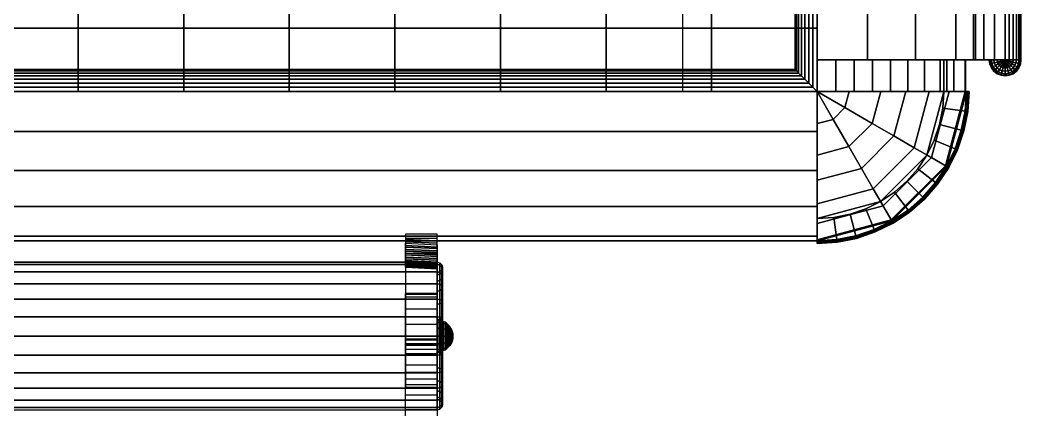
# Model space of a CAD drawing. Extents: x 21 to 175, y -6 to 102.
# Drawn here: x 80.5 to 175.3, y -6.1 to 30.8 of the extents above; entities that cross this region are included whole.
import ezdxf

# ---------------------------------------------------------------- set-up
doc = ezdxf.new("R2010")
doc.units = 0
for name, color, linetype in [('BOTTOM', 5, 'CONTINUOUS'), ('CNR', 8, 'CONTINUOUS'), ('CON7', 4, 'CONTINUOUS'), ('DOME', 1, 'CONTINUOUS'), ('ENG1', 4, 'CONTINUOUS'), ('FAN', 5, 'CONTINUOUS'), ('FBODY', 4, 'CONTINUOUS'), ('FBRACK', 10, 'CONTINUOUS'), ('FRLT', 2, 'CONTINUOUS'), ('LIGHTS', 1, 'CONTINUOUS'), ('LTBAR', 1, 'CONTINUOUS'), ('MENG1', 8, 'CONTINUOUS'), ('RAIL', 9, 'CONTINUOUS'), ('RTBODY', 15, 'CONTINUOUS'), ('TOP', 5, 'CONTINUOUS'), ('WINDOW', 7, 'CONTINUOUS')]:
    doc.layers.add(name, color=color, linetype=linetype)

msp = doc.modelspace()

# ---------------------------------------------------------------- linework, layer by layer
at = {"layer": 'CON7', "extrusion": (-2.4e-15, 1, 3.2e-15)}
for p, q in [((110.741672, 24, 19.531668), (108.620507, 24, 22.213055)), ((112.421926, 24, 19.085351), (109.920217, 24, 22.247789)), ((113.728791, 24, 19.989615), (111.943142, 24, 22.246873)), ((137.999135, 24, 20.693671), (132.955923, 24, 27.06885)), ((136.505576, 24, 20.809471), (134.469233, 24, 23.383634)), ((139.866085, 24, 20.836232), (135.560716, 24, 26.278696)), ((149.014138, 24, 21.879557), (145.379801, 24, 26.473762)), ((149.014138, 24, 19.35122), (145.917212, 24, 23.266077))]:
    msp.add_line(p, q, dxfattribs=at)
at = {"layer": 'FAN', "extrusion": (-1.6e-15, 4.48e-14, -1)}
msp.add_lwpolyline([(-120, 0.875509), (-120, 7.875509), (-117, 7.875509), (-117, 0.875509)], close=True, dxfattribs=at)
at = {"layer": 'FAN', "extrusion": (3.5e-15, -0.309017, -0.951057)}
msp.add_lwpolyline([(120, 1.948494), (120, -5.051506), (117, -5.051506), (117, 1.948494)], close=True, dxfattribs=at)
at = {"layer": 'FAN', "extrusion": (-6.7e-15, 0.309017, -0.951057)}
msp.add_lwpolyline([(-120, 3.613812), (-120, 10.613812), (-117, 10.613812), (-117, 3.613812)], close=True, dxfattribs=at)
at = {"layer": 'FAN', "extrusion": (8.2e-15, -0.587785, -0.809017)}
msp.add_lwpolyline([(120, 4.581765), (120, -2.418235), (117, -2.418235), (117, 4.581765)], close=True, dxfattribs=at)
at = {"layer": 'FAN', "extrusion": (-1.12e-14, 0.587785, -0.809017)}
msp.add_lwpolyline([(-120, 5.998369), (-120, 12.998369), (-117, 12.998369), (-117, 5.998369)], close=True, dxfattribs=at)
at = {"layer": 'FAN', "extrusion": (1.2e-14, -0.809017, -0.587785)}
msp.add_lwpolyline([(120, 6.766541), (120, -0.233459), (117, -0.233459), (117, 6.766541)], close=True, dxfattribs=at)
at = {"layer": 'FAN', "extrusion": (-1.48e-14, 0.809017, -0.587785)}
msp.add_lwpolyline([(-120, 7.795765), (-120, 14.795765), (-117, 14.795765), (-117, 7.795765)], close=True, dxfattribs=at)
at = {"layer": 'FAN', "extrusion": (1.45e-14, -0.951057, -0.309017)}
msp.add_lwpolyline([(120, 8.288961), (120, 1.288961), (117, 1.288961), (117, 8.288961)], close=True, dxfattribs=at)
at = {"layer": 'FAN', "extrusion": (-1.69e-14, 0.951057, -0.309017)}
msp.add_lwpolyline([(-120, 8.830056), (-120, 15.830056), (-117, 15.830056), (-117, 8.830056)], close=True, dxfattribs=at)
at = {"layer": 'FAN', "extrusion": (1.55e-14, -1, -4.46e-14)}
msp.add_lwpolyline([(120, 9), (120, 2), (117, 2), (117, 9)], close=True, dxfattribs=at)
at = {"layer": 'FAN', "extrusion": (1.49e-14, -0.951057, 0.309017)}
msp.add_lwpolyline([(120, 8.830056), (120, 1.830056), (117, 1.830056), (117, 8.830056)], close=True, dxfattribs=at)
at = {"layer": 'FAN', "extrusion": (1.27e-14, -0.809017, 0.587785)}
msp.add_lwpolyline([(120, 7.795765), (120, 0.795765), (117, 0.795765), (117, 7.795765)], close=True, dxfattribs=at)
at = {"layer": 'FAN', "extrusion": (9.2e-15, -0.587785, 0.809017)}
msp.add_lwpolyline([(120, 5.998369), (120, -1.001631), (117, -1.001631), (117, 5.998369)], close=True, dxfattribs=at)
at = {"layer": 'FAN', "extrusion": (4.6e-15, -0.309017, 0.951057)}
msp.add_lwpolyline([(120, 3.613812), (120, -3.386188), (117, -3.386188), (117, 3.613812)], close=True, dxfattribs=at)
at = {"layer": 'FAN'}
msp.add_lwpolyline([(120, 0.875509), (120, -6.124491), (117, -6.124491), (117, 0.875509)], close=True, dxfattribs=at)
at = {"layer": 'FAN', "extrusion": (-5.6e-15, 0.309017, 0.951057)}
msp.add_lwpolyline([(-120, 1.948494), (-120, 8.948494), (-117, 8.948494), (-117, 1.948494)], close=True, dxfattribs=at)
at = {"layer": 'FAN', "extrusion": (-1.03e-14, 0.587785, 0.809017)}
msp.add_lwpolyline([(-120, 4.581765), (-120, 11.581765), (-117, 11.581765), (-117, 4.581765)], close=True, dxfattribs=at)
at = {"layer": 'FAN', "extrusion": (-1.41e-14, 0.809017, 0.587785)}
msp.add_lwpolyline([(-120, 6.766541), (-120, 13.766541), (-117, 13.766541), (-117, 6.766541)], close=True, dxfattribs=at)
at = {"layer": 'FAN', "extrusion": (-1.66e-14, 0.951057, 0.309017)}
msp.add_lwpolyline([(-120, 8.288961), (-120, 15.288961), (-117, 15.288961), (-117, 8.288961)], close=True, dxfattribs=at)
at = {"layer": 'FAN', "extrusion": (-1.76e-14, 1, 4.47e-14)}
msp.add_lwpolyline([(-120, 9), (-120, 16), (-117, 16), (-117, 9)], close=True, dxfattribs=at)
at = {"layer": 'FAN', "extrusion": (1, 1.45e-14, 1e-16)}
msp.add_circle((0.875509, 9, 120), 1.5, dxfattribs=at)
at = {"layer": 'LTBAR'}
msp.add_3dface([(173.794516, 27, 7.5), (173.794516, 27, 10.5), (170.794516, 27, 10.5), (170.794516, 27, 7.5)], dxfattribs=at)
at = {"layer": 'WINDOW', "extrusion": (-3.3e-15, 1, 2.5e-15)}
for p, q in [((143.272078, 24, 30.727922), (143.272078, 72, 30.727922)), ((143.272078, 24, 30.727922), (82.043291, 24, 18)), ((156, 24, 18), (143.272078, 24, 30.727922)), ((143.272078, 24, 30.727922), (143.272078, 24, 18))]:
    msp.add_line(p, q, dxfattribs=at)
at = {"layer": 'WINDOW'}
for q in [(156, 72, 18), (82.043291, 24, 18)]:
    msp.add_line((156, 24, 18), q, dxfattribs=at)

# ---------------------------------------------------------------- meshes
at = {"layer": 'BOTTOM'}
mesh = msp.add_polymesh((13, 9), dxfattribs=at)
for k, corner in enumerate([(156, 24), (156, 30), (156, 36), (156, 42), (156, 48), (156, 54), (156, 60), (156, 66), (156, 72), (146, 24), (146, 30), (146, 36), (146, 42), (146, 48), (146, 54), (146, 60), (146, 66), (146, 72), (136, 24), (136, 30), (136, 36), (136, 42), (136, 48), (136, 54), (136, 60), (136, 66), (136, 72), (126, 24), (126, 30), (126, 36), (126, 42), (126, 48), (126, 54), (126, 60), (126, 66), (126, 72), (116, 24), (116, 30), (116, 36), (116, 42), (116, 48), (116, 54), (116, 60), (116, 66), (116, 72), (106, 24), (106, 30), (106, 36), (106, 42), (106, 48), (106, 54), (106, 60), (106, 66), (106, 72), (96, 24), (96, 30), (96, 36), (96, 42), (96, 48), (96, 54), (96, 60), (96, 66), (96, 72), (86, 24), (86, 30), (86, 36), (86, 42), (86, 48), (86, 54), (86, 60), (86, 66), (86, 72), (76, 24), (76, 30), (76, 36), (76, 42), (76, 48), (76, 54), (76, 60), (76, 66), (76, 72), (66, 24), (66, 30), (66, 36), (66, 42), (66, 48), (66, 54), (66, 60), (66, 66), (66, 72), (56, 24), (56, 30), (56, 36), (56, 42), (56, 48), (56, 54), (56, 60), (56, 66), (56, 72), (46, 24), (46, 30), (46, 36), (46, 42), (46, 48), (46, 54), (46, 60), (46, 66), (46, 72), (36, 24), (36, 30), (36, 36), (36, 42), (36, 48), (36, 54), (36, 60), (36, 66), (36, 72)]):
    mesh.set_mesh_vertex(divmod(k, 9), corner)
at = {"layer": 'CNR'}
mesh = msp.add_polymesh((4, 22), dxfattribs=at)
for k, corner in enumerate([(156, 24), (159.027156, 24, 0.184577), (162.009462, 24, 0.735572), (164.378675, 24, 1.514923), (166.606602, 24, 2.636039), (168.480375, 24, 4.051515), (170.012444, 24, 5.831222), (170.069234, 24, 5.915102), (170.124491, 24, 6), (170.124491, 24, 7.5), (168, 24, 7.5), (168, 24, 10.5), (170.124491, 24, 10.5), (170.124491, 24, 12), (170.069234, 24, 12.084898), (170.012444, 24, 12.168778), (168.480375, 24, 13.948485), (166.606602, 24, 15.363961), (164.378675, 24, 16.485077), (162.009462, 24, 17.264428), (159.027156, 24, 17.815423), (156, 24, 18), (156, 24), (158.621594, 22.486422, 0.184577), (161.204347, 20.995269, 0.735572), (163.256146, 19.810662, 1.514923), (165.185587, 18.696699, 2.636039), (166.808321, 17.759813, 4.051515), (168.135133, 16.993778, 5.831222), (168.184314, 16.965383, 5.915102), (168.232168, 16.937755, 6), (168.232168, 16.937755, 7.5), (166.392305, 18, 7.5), (166.392305, 18, 10.5), (168.232168, 16.937755, 10.5), (168.232168, 16.937755, 12), (168.184314, 16.965383, 12.084898), (168.135133, 16.993778, 12.168778), (166.808321, 17.759813, 13.948485), (165.185587, 18.696699, 15.363961), (163.256146, 19.810662, 16.485077), (161.204347, 20.995269, 17.264428), (158.621594, 22.486422, 17.815423), (156, 24, 18), (156, 24), (157.513578, 21.378406, 0.184577), (159.004731, 18.795653, 0.735572), (160.189338, 16.743854, 1.514923), (161.303301, 14.814413, 2.636039), (162.240187, 13.191679, 4.051515), (163.006222, 11.864867, 5.831222), (163.034617, 11.815686, 5.915102), (163.062245, 11.767832, 6), (163.062245, 11.767832, 7.5), (162, 13.607695, 7.5), (162, 13.607695, 10.5), (163.062245, 11.767832, 10.5), (163.062245, 11.767832, 12), (163.034617, 11.815686, 12.084898), (163.006222, 11.864867, 12.168778), (162.240187, 13.191679, 13.948485), (161.303301, 14.814413, 15.363961), (160.189338, 16.743854, 16.485077), (159.004731, 18.795653, 17.264428), (157.513578, 21.378406, 17.815423), (156, 24, 18), (156, 24), (156, 20.972844, 0.184577), (156, 17.990538, 0.735572), (156, 15.621325, 1.514923), (156, 13.393398, 2.636039), (156, 11.519625, 4.051515), (156, 9.987556, 5.831222), (156, 9.930766, 5.915102), (156, 9.875509, 6), (156, 9.875509, 7.5), (156, 12, 7.5), (156, 12, 10.5), (156, 9.875509, 10.5), (156, 9.875509, 12), (156, 9.930766, 12.084898), (156, 9.987556, 12.168778), (156, 11.519625, 13.948485), (156, 13.393398, 15.363961), (156, 15.621325, 16.485077), (156, 17.990538, 17.264428), (156, 20.972844, 17.815423), (156, 24, 18)]):
    mesh.set_mesh_vertex(divmod(k, 22), corner)
at = {"layer": 'DOME'}
mesh = msp.add_polymesh((12, 13), dxfattribs=dict(at, m_close=True))
for k, corner in enumerate([(121.5, 0.875509, 9), (121.487167, 1.071299, 9), (121.448889, 1.263738, 9), (121.385819, 1.449535, 9), (121.299038, 1.625509, 9), (121.19003, 1.788652, 9), (121.06066, 1.93617, 9), (120.913142, 2.065539, 9), (120.75, 2.174548, 9), (120.574025, 2.261329, 9), (120.388229, 2.324398, 9), (120.195789, 2.362677, 9), (120, 2.375509, 9), (121.5, 0.875509, 9), (121.487167, 1.045068, 8.902105), (121.448889, 1.211725, 8.805886), (121.385819, 1.37263, 8.712987), (121.299038, 1.525029, 8.625), (121.19003, 1.666314, 8.543429), (121.06066, 1.794068, 8.46967), (120.913142, 1.906106, 8.404985), (120.75, 2.000509, 8.350481), (120.574025, 2.075664, 8.30709), (120.388229, 2.130284, 8.275556), (120.195789, 2.163434, 8.256416), (120, 2.174548, 8.25), (121.5, 0.875509, 9), (121.487167, 0.973404, 8.830442), (121.448889, 1.069624, 8.663784), (121.385819, 1.162522, 8.50288), (121.299038, 1.250509, 8.350481), (121.19003, 1.332081, 8.209196), (121.06066, 1.40584, 8.081441), (120.913142, 1.470524, 7.969404), (120.75, 1.525029, 7.875), (120.574025, 1.568419, 7.799845), (120.388229, 1.599954, 7.745226), (120.195789, 1.619093, 7.712075), (120, 1.625509, 7.700962), (121.5, 0.875509, 9), (121.487167, 0.875509, 8.804211), (121.448889, 0.875509, 8.611771), (121.385819, 0.875509, 8.425975), (121.299038, 0.875509, 8.25), (121.19003, 0.875509, 8.086858), (121.06066, 0.875509, 7.93934), (120.913142, 0.875509, 7.80997), (120.75, 0.875509, 7.700962), (120.574025, 0.875509, 7.614181), (120.388229, 0.875509, 7.551111), (120.195789, 0.875509, 7.512833), (120, 0.875509, 7.5), (121.5, 0.875509, 9), (121.487167, 0.777615, 8.830442), (121.448889, 0.681395, 8.663784), (121.385819, 0.588497, 8.50288), (121.299038, 0.500509, 8.350481), (121.19003, 0.418938, 8.209196), (121.06066, 0.345179, 8.081441), (120.913142, 0.280494, 7.969404), (120.75, 0.22599, 7.875), (120.574025, 0.1826, 7.799845), (120.388229, 0.151065, 7.745226), (120.195789, 0.131926, 7.712075), (120, 0.125509, 7.700962), (121.5, 0.875509, 9), (121.487167, 0.705951, 8.902105), (121.448889, 0.539294, 8.805886), (121.385819, 0.378389, 8.712987), (121.299038, 0.22599, 8.625), (121.19003, 0.084705, 8.543429), (121.06066, -0.043049, 8.46967), (120.913142, -0.155087, 8.404985), (120.75, -0.249491, 8.350481), (120.574025, -0.324645, 8.30709), (120.388229, -0.379265, 8.275556), (120.195789, -0.412415, 8.256416), (120, -0.423529, 8.25), (121.5, 0.875509, 9), (121.487167, 0.67972, 9), (121.448889, 0.487281, 9), (121.385819, 0.301484, 9), (121.299038, 0.125509, 9), (121.19003, -0.037633, 9), (121.06066, -0.185151, 9), (120.913142, -0.314521, 9), (120.75, -0.423529, 9), (120.574025, -0.51031, 9), (120.388229, -0.573379, 9), (120.195789, -0.611658, 9), (120, -0.624491, 9), (121.5, 0.875509, 9), (121.487167, 0.705951, 9.097895), (121.448889, 0.539294, 9.194114), (121.385819, 0.378389, 9.287013), (121.299038, 0.22599, 9.375), (121.19003, 0.084705, 9.456571), (121.06066, -0.043049, 9.53033), (120.913142, -0.155087, 9.595015), (120.75, -0.249491, 9.649519), (120.574025, -0.324645, 9.69291), (120.388229, -0.379265, 9.724444), (120.195789, -0.412415, 9.743584), (120, -0.423529, 9.75), (121.5, 0.875509, 9), (121.487167, 0.777615, 9.169558), (121.448889, 0.681395, 9.336216), (121.385819, 0.588497, 9.49712), (121.299038, 0.500509, 9.649519), (121.19003, 0.418938, 9.790804), (121.06066, 0.345179, 9.918559), (120.913142, 0.280494, 10.030596), (120.75, 0.22599, 10.125), (120.574025, 0.1826, 10.200155), (120.388229, 0.151065, 10.254774), (120.195789, 0.131926, 10.287925), (120, 0.125509, 10.299038), (121.5, 0.875509, 9), (121.487167, 0.875509, 9.195789), (121.448889, 0.875509, 9.388229), (121.385819, 0.875509, 9.574025), (121.299038, 0.875509, 9.75), (121.19003, 0.875509, 9.913142), (121.06066, 0.875509, 10.06066), (120.913142, 0.875509, 10.19003), (120.75, 0.875509, 10.299038), (120.574025, 0.875509, 10.385819), (120.388229, 0.875509, 10.448889), (120.195789, 0.875509, 10.487167), (120, 0.875509, 10.5), (121.5, 0.875509, 9), (121.487167, 0.973404, 9.169558), (121.448889, 1.069624, 9.336216), (121.385819, 1.162522, 9.49712), (121.299038, 1.250509, 9.649519), (121.19003, 1.332081, 9.790804), (121.06066, 1.40584, 9.918559), (120.913142, 1.470524, 10.030596), (120.75, 1.525029, 10.125), (120.574025, 1.568419, 10.200155), (120.388229, 1.599954, 10.254774), (120.195789, 1.619093, 10.287925), (120, 1.625509, 10.299038), (121.5, 0.875509, 9), (121.487167, 1.045068, 9.097895), (121.448889, 1.211725, 9.194114), (121.385819, 1.37263, 9.287013), (121.299038, 1.525029, 9.375), (121.19003, 1.666314, 9.456571), (121.06066, 1.794068, 9.53033), (120.913142, 1.906106, 9.595015), (120.75, 2.000509, 9.649519), (120.574025, 2.075664, 9.69291), (120.388229, 2.130284, 9.724444), (120.195789, 2.163434, 9.743584), (120, 2.174548, 9.75)]):
    mesh.set_mesh_vertex(divmod(k, 13), corner)
at = {"layer": 'ENG1'}
mesh = msp.add_polymesh((24, 7), dxfattribs=dict(at, m_close=True))
for k, corner in enumerate([(120, 7.875509, 9), (120.25, 7.808522, 9), (120.433013, 7.625509, 9), (120.5, 7.375509, 9), (120.433013, 7.125509, 9), (120.25, 6.942497, 9), (120, 6.875509, 9), (120, 7.63699, 10.811733), (120.25, 7.572286, 10.794396), (120.433013, 7.395509, 10.747029), (120.5, 7.154027, 10.682324), (120.433013, 6.912546, 10.617619), (120.25, 6.735769, 10.570252), (120, 6.671064, 10.552914), (120, 6.937687, 12.5), (120.25, 6.879675, 12.466506), (120.433013, 6.721181, 12.375), (120.5, 6.504675, 12.25), (120.433013, 6.288168, 12.125), (120.25, 6.129675, 12.033494), (120, 6.071662, 12), (120, 5.825257, 13.949747), (120.25, 5.77789, 13.90238), (120.433013, 5.64848, 13.772971), (120.5, 5.471704, 13.596194), (120.433013, 5.294927, 13.419417), (120.25, 5.165517, 13.290008), (120, 5.11815, 13.242641), (120, 4.375509, 15.062178), (120.25, 4.342016, 15.004165), (120.433013, 4.250509, 14.845671), (120.5, 4.125509, 14.629165), (120.433013, 4.000509, 14.412659), (120.25, 3.909003, 14.254165), (120, 3.875509, 14.196152), (120, 2.687243, 15.761481), (120.25, 2.669905, 15.696776), (120.433013, 2.622538, 15.519999), (120.5, 2.557833, 15.278518), (120.433013, 2.493129, 15.037036), (120.25, 2.445761, 14.86026), (120, 2.428424, 14.795555), (120, 0.875509, 16), (120.25, 0.875509, 15.933013), (120.433013, 0.875509, 15.75), (120.5, 0.875509, 15.5), (120.433013, 0.875509, 15.25), (120.25, 0.875509, 15.066987), (120, 0.875509, 15), (120, -0.936224, 15.761481), (120.25, -0.918886, 15.696776), (120.433013, -0.871519, 15.519999), (120.5, -0.806814, 15.278518), (120.433013, -0.74211, 15.037036), (120.25, -0.694742, 14.86026), (120, -0.677405, 14.795555), (120, -2.624491, 15.062178), (120.25, -2.590997, 15.004165), (120.433013, -2.499491, 14.845671), (120.5, -2.374491, 14.629165), (120.433013, -2.249491, 14.412659), (120.25, -2.157984, 14.254165), (120, -2.124491, 14.196152), (120, -4.074238, 13.949747), (120.25, -4.026871, 13.90238), (120.433013, -3.897461, 13.772971), (120.5, -3.720685, 13.596194), (120.433013, -3.543908, 13.419417), (120.25, -3.414498, 13.290008), (120, -3.367131, 13.242641), (120, -5.186668, 12.5), (120.25, -5.128656, 12.466506), (120.433013, -4.970162, 12.375), (120.5, -4.753656, 12.25), (120.433013, -4.537149, 12.125), (120.25, -4.378656, 12.033494), (120, -4.320643, 12), (120, -5.885971, 10.811733), (120.25, -5.821267, 10.794396), (120.433013, -5.64449, 10.747029), (120.5, -5.403008, 10.682324), (120.433013, -5.161527, 10.617619), (120.25, -4.98475, 10.570252), (120, -4.920045, 10.552914), (120, -6.124491, 9), (120.25, -6.057503, 9), (120.433013, -5.874491, 9), (120.5, -5.624491, 9), (120.433013, -5.374491, 9), (120.25, -5.191478, 9), (120, -5.124491, 9), (120, -5.885971, 7.188267), (120.25, -5.821267, 7.205604), (120.433013, -5.64449, 7.252971), (120.5, -5.403008, 7.317676), (120.433013, -5.161527, 7.382381), (120.25, -4.98475, 7.429748), (120, -4.920045, 7.447086), (120, -5.186668, 5.5), (120.25, -5.128656, 5.533494), (120.433013, -4.970162, 5.625), (120.5, -4.753656, 5.75), (120.433013, -4.537149, 5.875), (120.25, -4.378656, 5.966506), (120, -4.320643, 6), (120, -4.074238, 4.050253), (120.25, -4.026871, 4.09762), (120.433013, -3.897461, 4.227029), (120.5, -3.720685, 4.403806), (120.433013, -3.543908, 4.580583), (120.25, -3.414498, 4.709992), (120, -3.367131, 4.757359), (120, -2.624491, 2.937822), (120.25, -2.590997, 2.995835), (120.433013, -2.499491, 3.154329), (120.5, -2.374491, 3.370835), (120.433013, -2.249491, 3.587341), (120.25, -2.157984, 3.745835), (120, -2.124491, 3.803848), (120, -0.936224, 2.238519), (120.25, -0.918886, 2.303224), (120.433013, -0.871519, 2.480001), (120.5, -0.806814, 2.721482), (120.433013, -0.74211, 2.962964), (120.25, -0.694742, 3.13974), (120, -0.677405, 3.204445), (120, 0.875509, 2), (120.25, 0.875509, 2.066987), (120.433013, 0.875509, 2.25), (120.5, 0.875509, 2.5), (120.433013, 0.875509, 2.75), (120.25, 0.875509, 2.933013), (120, 0.875509, 3), (120, 2.687243, 2.238519), (120.25, 2.669905, 2.303224), (120.433013, 2.622538, 2.480001), (120.5, 2.557833, 2.721482), (120.433013, 2.493129, 2.962964), (120.25, 2.445761, 3.13974), (120, 2.428424, 3.204445), (120, 4.375509, 2.937822), (120.25, 4.342016, 2.995835), (120.433013, 4.250509, 3.154329), (120.5, 4.125509, 3.370835), (120.433013, 4.000509, 3.587341), (120.25, 3.909003, 3.745835), (120, 3.875509, 3.803848), (120, 5.825257, 4.050253), (120.25, 5.77789, 4.09762), (120.433013, 5.64848, 4.227029), (120.5, 5.471704, 4.403806), (120.433013, 5.294927, 4.580583), (120.25, 5.165517, 4.709992), (120, 5.11815, 4.757359), (120, 6.937687, 5.5), (120.25, 6.879675, 5.533494), (120.433013, 6.721181, 5.625), (120.5, 6.504675, 5.75), (120.433013, 6.288168, 5.875), (120.25, 6.129675, 5.966506), (120, 6.071662, 6), (120, 7.63699, 7.188267), (120.25, 7.572286, 7.205604), (120.433013, 7.395509, 7.252971), (120.5, 7.154027, 7.317676), (120.433013, 6.912546, 7.382381), (120.25, 6.735769, 7.429748), (120, 6.671064, 7.447086)]):
    mesh.set_mesh_vertex(divmod(k, 7), corner)
at = {"layer": 'FBODY'}
mesh = msp.add_polymesh((2, 9), dxfattribs=at)
for k, corner in enumerate([(156, 27), (160.755091, 27, 0.457955), (165.293782, 27, 1.92559), (169.1367, 27, 4.721895), (171, 27, 9), (169.1367, 27, 13.278105), (165.293782, 27, 16.07441), (160.755091, 27, 17.542045), (156, 27, 18), (156, 69), (160.755091, 69, 0.457955), (165.293782, 69, 1.92559), (169.1367, 69, 4.721895), (171, 69, 9), (169.1367, 69, 13.278105), (165.293782, 69, 16.07441), (160.755091, 69, 17.542045), (156, 69, 18)]):
    mesh.set_mesh_vertex(divmod(k, 9), corner)
mesh = msp.add_polymesh((2, 25), dxfattribs=at)
for k, corner in enumerate([(156, 24, 18), (157.756435, 24, 17.938013), (159.50413, 24, 17.752361), (161.23439, 24, 17.443967), (162.936172, 24, 17.00576), (164.584889, 24, 16.398218), (166.161233, 24, 15.621998), (167.63438, 24, 14.66577), (168.939878, 24, 13.491317), (170.042575, 24, 12.124682), (170.015786, 24, 10.5), (168.257893, 24, 10.5), (168, 24, 9), (168.257893, 24, 7.5), (170.015786, 24, 7.5), (170.042575, 24, 5.875318), (168.939878, 24, 4.508683), (167.63438, 24, 3.33423), (166.161233, 24, 2.378002), (164.584889, 24, 1.601782), (162.936172, 24, 0.99424), (161.23439, 24, 0.556033), (159.50413, 24, 0.247639), (157.756435, 24, 0.061987), (156, 24), (156, 27, 18), (157.756435, 27, 17.938013), (159.50413, 27, 17.752361), (161.23439, 27, 17.443967), (162.936172, 27, 17.00576), (164.584889, 27, 16.398218), (166.161233, 27, 15.621998), (167.63438, 27, 14.66577), (168.939878, 27, 13.491317), (170.042575, 27, 12.124682), (170.015786, 27, 10.5), (168.257893, 27, 10.5), (168, 27, 9), (168.257893, 27, 7.5), (170.015786, 27, 7.5), (170.042575, 27, 5.875318), (168.939878, 27, 4.508683), (167.63438, 27, 3.33423), (166.161233, 27, 2.378002), (164.584889, 27, 1.601782), (162.936172, 27, 0.99424), (161.23439, 27, 0.556033), (159.50413, 27, 0.247639), (157.756435, 27, 0.061987), (156, 27)]):
    mesh.set_mesh_vertex(divmod(k, 25), corner)
at = {"layer": 'FBRACK'}
mesh = msp.add_polymesh((2, 48), dxfattribs=dict(at, n_close=True))
for k, corner in enumerate([(120, 9.50985, 6), (120, 9.144191, 6), (120, 8.778532, 6), (120, 8.412872, 6), (120, 8.047213, 6), (120, 7.681554, 6), (120, 7.315895, 6), (120, 7.303084, 6.227585), (120, 7.439074, 6.566972), (120, 7.557157, 6.912996), (120, 7.657012, 7.264713), (120, 7.738367, 7.621165), (120, 7.800999, 7.981378), (120, 7.844738, 8.34437), (120, 7.869464, 8.709151), (120, 7.875111, 9.074725), (120, 7.861661, 9.440095), (120, 7.829153, 9.804264), (120, 7.777675, 10.16624), (120, 7.707367, 10.525034), (120, 7.618421, 10.879667), (120, 7.511079, 11.229173), (120, 7.385636, 11.572597), (120, 7.242432, 11.909003), (120, 7.465347, 12), (120, 7.831006, 12), (120, 8.196665, 12), (120, 8.562324, 12), (120, 8.927984, 12), (120, 9.293643, 12), (120, 9.659302, 12), (120, 9.875509, 11.850548), (120, 9.875509, 11.484889), (120, 9.875509, 11.119229), (120, 9.875509, 10.75357), (120, 9.875509, 10.387911), (120, 9.875509, 10.022252), (120, 9.875509, 9.656592), (120, 9.875509, 9.290933), (120, 9.875509, 8.925274), (120, 9.875509, 8.559615), (120, 9.875509, 8.193955), (120, 9.875509, 7.828296), (120, 9.875509, 7.462637), (120, 9.875509, 7.096978), (120, 9.875509, 6.731318), (120, 9.875509, 6.365659), (120, 9.875509, 6), (117.003307, 9.650675, 6), (117.003307, 9.285016, 6), (117.003307, 8.919357, 6), (117.003307, 8.553697, 6), (117.003307, 8.188038, 6), (117.003307, 7.822379, 6), (117.003307, 7.45672, 6), (117.003307, 7.443909, 6.227585), (117.003307, 7.579898, 6.566972), (117.003307, 7.697982, 6.912996), (117.003307, 7.797837, 7.264713), (117.003307, 7.879192, 7.621165), (117.003307, 7.941824, 7.981378), (117.003307, 7.985563, 8.34437), (117.003307, 8.010289, 8.709151), (117.003307, 8.015935, 9.074725), (117.003307, 8.002486, 9.440095), (117.003307, 7.969978, 9.804264), (117.003307, 7.9185, 10.16624), (117.003307, 7.848191, 10.525034), (117.003307, 7.759245, 10.879667), (117.003307, 7.651904, 11.229173), (117.003307, 7.526461, 11.572597), (117.003307, 7.383257, 11.909003), (117.003307, 7.606172, 12), (117.003307, 7.971831, 12), (117.003307, 8.33749, 12), (117.003307, 8.703149, 12), (117.003307, 9.068809, 12), (117.003307, 9.434468, 12), (117.003307, 9.800127, 12), (117.003307, 10.016334, 11.850548), (117.003307, 10.016334, 11.484889), (117.003307, 10.016334, 11.119229), (117.003307, 10.016334, 10.75357), (117.003307, 10.016334, 10.387911), (117.003307, 10.016334, 10.022252), (117.003307, 10.016334, 9.656592), (117.003307, 10.016334, 9.290933), (117.003307, 10.016334, 8.925274), (117.003307, 10.016334, 8.559615), (117.003307, 10.016334, 8.193955), (117.003307, 10.016334, 7.828296), (117.003307, 10.016334, 7.462637), (117.003307, 10.016334, 7.096978), (117.003307, 10.016334, 6.731318), (117.003307, 10.016334, 6.365659), (117.003307, 10.016334, 6)]):
    mesh.set_mesh_vertex(divmod(k, 48), corner)
at = {"layer": 'FRLT'}
mesh = msp.add_polymesh((2, 13), dxfattribs=at)
for k, corner in enumerate([(173.794516, 69, 7.5), (174.182745, 69, 7.551111), (174.544516, 69, 7.700962), (174.855176, 69, 7.93934), (175.093554, 69, 8.25), (175.243405, 69, 8.611771), (175.294516, 69, 9), (175.243405, 69, 9.388229), (175.093554, 69, 9.75), (174.855176, 69, 10.06066), (174.544516, 69, 10.299038), (174.182745, 69, 10.448889), (173.794516, 69, 10.5), (173.794516, 27, 7.5), (174.182745, 27, 7.551111), (174.544516, 27, 7.700962), (174.855176, 27, 7.93934), (175.093554, 27, 8.25), (175.243405, 27, 8.611771), (175.294516, 27, 9), (175.243405, 27, 9.388229), (175.093554, 27, 9.75), (174.855176, 27, 10.06066), (174.544516, 27, 10.299038), (174.182745, 27, 10.448889), (173.794516, 27, 10.5)]):
    mesh.set_mesh_vertex(divmod(k, 13), corner)
mesh = msp.add_polymesh((13, 13), dxfattribs=at)
for k, corner in enumerate([(173.794516, 27, 7.5), (174.182745, 27, 7.551111), (174.544516, 27, 7.700962), (174.855176, 27, 7.93934), (175.093554, 27, 8.25), (175.243405, 27, 8.611771), (175.294516, 27, 9), (175.243405, 27, 9.388229), (175.093554, 27, 9.75), (174.855176, 27, 10.06066), (174.544516, 27, 10.299038), (174.182745, 27, 10.448889), (173.794516, 27, 10.5), (173.794516, 27, 7.5), (174.169516, 26.899519, 7.551111), (174.51896, 26.805886, 7.700962), (174.819035, 26.725481, 7.93934), (175.04929, 26.663784, 8.25), (175.194035, 26.625, 8.611771), (175.243405, 26.611771, 9), (175.194035, 26.625, 9.388229), (175.04929, 26.663784, 9.75), (174.819035, 26.725481, 10.06066), (174.51896, 26.805886, 10.299038), (174.169516, 26.899519, 10.448889), (173.794516, 27, 10.5), (173.794516, 27, 7.5), (174.130732, 26.805886, 7.551111), (174.444035, 26.625, 7.700962), (174.713075, 26.46967, 7.93934), (174.919516, 26.350481, 8.25), (175.04929, 26.275556, 8.611771), (175.093554, 26.25, 9), (175.04929, 26.275556, 9.388229), (174.919516, 26.350481, 9.75), (174.713075, 26.46967, 10.06066), (174.444035, 26.625, 10.299038), (174.130732, 26.805886, 10.448889), (173.794516, 27, 10.5), (173.794516, 27, 7.5), (174.069035, 26.725481, 7.551111), (174.324846, 26.46967, 7.700962), (174.544516, 26.25, 7.93934), (174.713075, 26.081441, 8.25), (174.819035, 25.975481, 8.611771), (174.855176, 25.93934, 9), (174.819035, 25.975481, 9.388229), (174.713075, 26.081441, 9.75), (174.544516, 26.25, 10.06066), (174.324846, 26.46967, 10.299038), (174.069035, 26.725481, 10.448889), (173.794516, 27, 10.5), (173.794516, 27, 7.5), (173.98863, 26.663784, 7.551111), (174.169516, 26.350481, 7.700962), (174.324846, 26.081441, 7.93934), (174.444035, 25.875, 8.25), (174.51896, 25.745226, 8.611771), (174.544516, 25.700962, 9), (174.51896, 25.745226, 9.388229), (174.444035, 25.875, 9.75), (174.324846, 26.081441, 10.06066), (174.169516, 26.350481, 10.299038), (173.98863, 26.663784, 10.448889), (173.794516, 27, 10.5), (173.794516, 27, 7.5), (173.894997, 26.625, 7.551111), (173.98863, 26.275556, 7.700962), (174.069035, 25.975481, 7.93934), (174.130732, 25.745226, 8.25), (174.169516, 25.600481, 8.611771), (174.182745, 25.551111, 9), (174.169516, 25.600481, 9.388229), (174.130732, 25.745226, 9.75), (174.069035, 25.975481, 10.06066), (173.98863, 26.275556, 10.299038), (173.894997, 26.625, 10.448889), (173.794516, 27, 10.5), (173.794516, 27, 7.5), (173.794516, 26.611771, 7.551111), (173.794516, 26.25, 7.700962), (173.794516, 25.93934, 7.93934), (173.794516, 25.700962, 8.25), (173.794516, 25.551111, 8.611771), (173.794516, 25.5, 9), (173.794516, 25.551111, 9.388229), (173.794516, 25.700962, 9.75), (173.794516, 25.93934, 10.06066), (173.794516, 26.25, 10.299038), (173.794516, 26.611771, 10.448889), (173.794516, 27, 10.5), (173.794516, 27, 7.5), (173.694035, 26.625, 7.551111), (173.600402, 26.275556, 7.700962), (173.519997, 25.975481, 7.93934), (173.4583, 25.745226, 8.25), (173.419516, 25.600481, 8.611771), (173.406287, 25.551111, 9), (173.419516, 25.600481, 9.388229), (173.4583, 25.745226, 9.75), (173.519997, 25.975481, 10.06066), (173.600402, 26.275556, 10.299038), (173.694035, 26.625, 10.448889), (173.794516, 27, 10.5), (173.794516, 27, 7.5), (173.600402, 26.663784, 7.551111), (173.419516, 26.350481, 7.700962), (173.264186, 26.081441, 7.93934), (173.144997, 25.875, 8.25), (173.070072, 25.745226, 8.611771), (173.044516, 25.700962, 9), (173.070072, 25.745226, 9.388229), (173.144997, 25.875, 9.75), (173.264186, 26.081441, 10.06066), (173.419516, 26.350481, 10.299038), (173.600402, 26.663784, 10.448889), (173.794516, 27, 10.5), (173.794516, 27, 7.5), (173.519997, 26.725481, 7.551111), (173.264186, 26.46967, 7.700962), (173.044516, 26.25, 7.93934), (172.875957, 26.081441, 8.25), (172.769997, 25.975481, 8.611771), (172.733856, 25.93934, 9), (172.769997, 25.975481, 9.388229), (172.875957, 26.081441, 9.75), (173.044516, 26.25, 10.06066), (173.264186, 26.46967, 10.299038), (173.519997, 26.725481, 10.448889), (173.794516, 27, 10.5), (173.794516, 27, 7.5), (173.4583, 26.805886, 7.551111), (173.144997, 26.625, 7.700962), (172.875957, 26.46967, 7.93934), (172.669516, 26.350481, 8.25), (172.539741, 26.275556, 8.611771), (172.495478, 26.25, 9), (172.539741, 26.275556, 9.388229), (172.669516, 26.350481, 9.75), (172.875957, 26.46967, 10.06066), (173.144997, 26.625, 10.299038), (173.4583, 26.805886, 10.448889), (173.794516, 27, 10.5), (173.794516, 27, 7.5), (173.419516, 26.899519, 7.551111), (173.070072, 26.805886, 7.700962), (172.769997, 26.725481, 7.93934), (172.539741, 26.663784, 8.25), (172.394997, 26.625, 8.611771), (172.345627, 26.611771, 9), (172.394997, 26.625, 9.388229), (172.539741, 26.663784, 9.75), (172.769997, 26.725481, 10.06066), (173.070072, 26.805886, 10.299038), (173.419516, 26.899519, 10.448889), (173.794516, 27, 10.5), (173.794516, 27, 7.5), (173.406287, 27, 7.551111), (173.044516, 27, 7.700962), (172.733856, 27, 7.93934), (172.495478, 27, 8.25), (172.345627, 27, 8.611771), (172.294516, 27, 9), (172.345627, 27, 9.388229), (172.495478, 27, 9.75), (172.733856, 27, 10.06066), (173.044516, 27, 10.299038), (173.406287, 27, 10.448889), (173.794516, 27, 10.5)]):
    mesh.set_mesh_vertex(divmod(k, 13), corner)
at = {"layer": 'LIGHTS'}
mesh = msp.add_polymesh((9, 9), dxfattribs=at)
for k, corner in enumerate([(168, 24, 7.5), (170.124491, 24, 7.5), (170.157122, 24, 7.502139), (170.189195, 24, 7.508519), (170.220161, 24, 7.51903), (170.249491, 24, 7.533494), (170.276681, 24, 7.551662), (170.301267, 24, 7.573223), (170.322829, 24, 7.59781), (167.897338, 22.433686, 7.5), (170.003654, 22.156384, 7.5), (170.036006, 22.152125, 7.502139), (170.067805, 22.147938, 7.508519), (170.098506, 22.143896, 7.51903), (170.127584, 22.140068, 7.533494), (170.154542, 22.136519, 7.551662), (170.178918, 22.13331, 7.573223), (170.200295, 22.130496, 7.59781), (167.59111, 20.894171, 7.5), (169.64321, 20.344313, 7.5), (169.67473, 20.335867, 7.502139), (169.70571, 20.327566, 7.508519), (169.735621, 20.319551, 7.51903), (169.763951, 20.31196, 7.533494), (169.790215, 20.304923, 7.551662), (169.813963, 20.29856, 7.573223), (169.83479, 20.292979, 7.59781), (167.086554, 19.407799, 7.5), (169.049328, 18.594791, 7.5), (169.079475, 18.582304, 7.502139), (169.109107, 18.57003, 7.508519), (169.137716, 18.55818, 7.51903), (169.164813, 18.546956, 7.533494), (169.189933, 18.536551, 7.551662), (169.212648, 18.527142, 7.573223), (169.232568, 18.518891, 7.59781), (166.392305, 18, 7.5), (168.232168, 16.937755, 7.5), (168.260427, 16.921439, 7.502139), (168.288204, 16.905402, 7.508519), (168.315021, 16.889919, 7.51903), (168.340421, 16.875255, 7.533494), (168.363968, 16.86166, 7.551662), (168.385261, 16.849366, 7.573223), (168.403934, 16.838586, 7.59781), (165.52024, 16.694863, 7.5), (167.205712, 15.401555, 7.5), (167.2316, 15.38169, 7.502139), (167.257045, 15.362165, 7.508519), (167.281613, 15.343314, 7.51903), (167.304881, 15.32546, 7.533494), (167.326452, 15.308907, 7.551662), (167.345958, 15.29394, 7.573223), (167.363064, 15.280814, 7.59781), (164.485281, 15.514719, 7.5), (165.987523, 14.012477, 7.5), (166.010597, 13.989403, 7.502139), (166.033276, 13.966724, 7.508519), (166.055173, 13.944827, 7.51903), (166.075911, 13.924089, 7.533494), (166.095138, 13.904862, 7.551662), (166.112523, 13.887477, 7.573223), (166.127769, 13.872231, 7.59781), (163.305137, 14.47976, 7.5), (164.598445, 12.794288, 7.5), (164.61831, 12.7684, 7.502139), (164.637835, 12.742955, 7.508519), (164.656686, 12.718387, 7.51903), (164.67454, 12.695119, 7.533494), (164.691093, 12.673548, 7.551662), (164.70606, 12.654042, 7.573223), (164.719186, 12.636936, 7.59781), (162, 13.607695, 7.5), (163.062245, 11.767832, 7.5), (163.078561, 11.739573, 7.502139), (163.094598, 11.711796, 7.508519), (163.110081, 11.684979, 7.51903), (163.124745, 11.659579, 7.533494), (163.13834, 11.636032, 7.551662), (163.150634, 11.614739, 7.573223), (163.161414, 11.596066, 7.59781)]):
    mesh.set_mesh_vertex(divmod(k, 9), corner)
mesh = msp.add_polymesh((9, 4), dxfattribs=at)
for k, corner in enumerate([(170.189195, 24, 10.491481), (170.157122, 24, 10.497861), (170.124491, 24, 10.5), (168, 24, 10.5), (170.067805, 22.147938, 10.491481), (170.036006, 22.152125, 10.497861), (170.003654, 22.156384, 10.5), (167.897338, 22.433686, 10.5), (169.70571, 20.327566, 10.491481), (169.67473, 20.335867, 10.497861), (169.64321, 20.344313, 10.5), (167.59111, 20.894171, 10.5), (169.109107, 18.57003, 10.491481), (169.079475, 18.582304, 10.497861), (169.049328, 18.594791, 10.5), (167.086554, 19.407799, 10.5), (168.288204, 16.905402, 10.491481), (168.260427, 16.921439, 10.497861), (168.232168, 16.937755, 10.5), (166.392305, 18, 10.5), (167.257045, 15.362165, 10.491481), (167.2316, 15.38169, 10.497861), (167.205712, 15.401555, 10.5), (165.52024, 16.694863, 10.5), (166.033276, 13.966724, 10.491481), (166.010597, 13.989403, 10.497861), (165.987523, 14.012477, 10.5), (164.485281, 15.514719, 10.5), (164.637835, 12.742955, 10.491481), (164.61831, 12.7684, 10.497861), (164.598445, 12.794288, 10.5), (163.305137, 14.47976, 10.5), (163.094598, 11.711796, 10.491481), (163.078561, 11.739573, 10.497861), (163.062245, 11.767832, 10.5), (162, 13.607695, 10.5)]):
    mesh.set_mesh_vertex(divmod(k, 4), corner)
mesh = msp.add_polymesh((9, 9), dxfattribs=at)
for k, corner in enumerate([(170.365972, 24, 10.314705), (170.35546, 24, 10.345671), (170.340997, 24, 10.375), (170.322829, 24, 10.40219), (170.301267, 24, 10.426777), (170.276681, 24, 10.448338), (170.249491, 24, 10.466506), (170.220161, 24, 10.48097), (170.189195, 24, 10.491481), (170.243069, 22.124864, 10.314705), (170.232647, 22.126236, 10.345671), (170.218308, 22.128124, 10.375), (170.200295, 22.130496, 10.40219), (170.178918, 22.13331, 10.426777), (170.154542, 22.136519, 10.448338), (170.127584, 22.140068, 10.466506), (170.098506, 22.143896, 10.48097), (170.067805, 22.147938, 10.491481), (169.876463, 20.281813, 10.314705), (169.86631, 20.284533, 10.345671), (169.852339, 20.288277, 10.375), (169.83479, 20.292979, 10.40219), (169.813963, 20.29856, 10.426777), (169.790215, 20.304923, 10.448338), (169.763951, 20.31196, 10.466506), (169.735621, 20.319551, 10.48097), (169.70571, 20.327566, 10.491481), (169.272427, 18.502381, 10.314705), (169.262716, 18.506403, 10.345671), (169.249353, 18.511938, 10.375), (169.232568, 18.518891, 10.40219), (169.212648, 18.527142, 10.426777), (169.189933, 18.536551, 10.448338), (169.164813, 18.546956, 10.466506), (169.137716, 18.55818, 10.48097), (169.109107, 18.57003, 10.491481), (168.441297, 16.817014, 10.314705), (168.432193, 16.82227, 10.345671), (168.419668, 16.829502, 10.375), (168.403934, 16.838586, 10.40219), (168.385261, 16.849366, 10.426777), (168.363968, 16.86166, 10.448338), (168.340421, 16.875255, 10.466506), (168.315021, 16.889919, 10.48097), (168.288204, 16.905402, 10.491481), (167.397292, 15.25455, 10.314705), (167.388952, 15.260949, 10.345671), (167.377478, 15.269754, 10.375), (167.363064, 15.280814, 10.40219), (167.345958, 15.29394, 10.426777), (167.326452, 15.308907, 10.448338), (167.304881, 15.32546, 10.466506), (167.281613, 15.343314, 10.48097), (167.257045, 15.362165, 10.491481), (166.158276, 13.841724, 10.314705), (166.150843, 13.849157, 10.345671), (166.140616, 13.859384, 10.375), (166.127769, 13.872231, 10.40219), (166.112523, 13.887477, 10.426777), (166.095138, 13.904862, 10.448338), (166.075911, 13.924089, 10.466506), (166.055173, 13.944827, 10.48097), (166.033276, 13.966724, 10.491481), (164.74545, 12.602708, 10.314705), (164.739051, 12.611048, 10.345671), (164.730246, 12.622522, 10.375), (164.719186, 12.636936, 10.40219), (164.70606, 12.654042, 10.426777), (164.691093, 12.673548, 10.448338), (164.67454, 12.695119, 10.466506), (164.656686, 12.718387, 10.48097), (164.637835, 12.742955, 10.491481), (163.182986, 11.558703, 10.314705), (163.17773, 11.567807, 10.345671), (163.170498, 11.580332, 10.375), (163.161414, 11.596066, 10.40219), (163.150634, 11.614739, 10.426777), (163.13834, 11.636032, 10.448338), (163.124745, 11.659579, 10.466506), (163.110081, 11.684979, 10.48097), (163.094598, 11.711796, 10.491481)]):
    mesh.set_mesh_vertex(divmod(k, 9), corner)
mesh = msp.add_polymesh((9, 9), dxfattribs=at)
for k, corner in enumerate([(170.322829, 24, 7.59781), (170.340997, 24, 7.625), (170.35546, 24, 7.654329), (170.365972, 24, 7.685295), (170.372352, 24, 7.717368), (170.374491, 24, 7.75), (170.374491, 24, 10.25), (170.372352, 24, 10.282632), (170.365972, 24, 10.314705), (170.200295, 22.130496, 7.59781), (170.218308, 22.128124, 7.625), (170.232647, 22.126236, 7.654329), (170.243069, 22.124864, 7.685295), (170.249394, 22.124032, 7.717368), (170.251515, 22.123752, 7.75), (170.251515, 22.123752, 10.25), (170.249394, 22.124032, 10.282632), (170.243069, 22.124864, 10.314705), (169.83479, 20.292979, 7.59781), (169.852339, 20.288277, 7.625), (169.86631, 20.284533, 7.654329), (169.876463, 20.281813, 7.685295), (169.882626, 20.280162, 7.717368), (169.884692, 20.279608, 7.75), (169.884692, 20.279608, 10.25), (169.882626, 20.280162, 10.282632), (169.876463, 20.281813, 10.314705), (169.232568, 18.518891, 7.59781), (169.249353, 18.511938, 7.625), (169.262716, 18.506403, 7.654329), (169.272427, 18.502381, 7.685295), (169.278322, 18.499939, 7.717368), (169.280298, 18.499121, 7.75), (169.280298, 18.499121, 10.25), (169.278322, 18.499939, 10.282632), (169.272427, 18.502381, 10.314705), (168.403934, 16.838586, 7.59781), (168.419668, 16.829502, 7.625), (168.432193, 16.82227, 7.654329), (168.441297, 16.817014, 7.685295), (168.446822, 16.813824, 7.717368), (168.448674, 16.812755, 7.75), (168.448674, 16.812755, 10.25), (168.446822, 16.813824, 10.282632), (168.441297, 16.817014, 10.314705), (167.363064, 15.280814, 7.59781), (167.377478, 15.269754, 7.625), (167.388952, 15.260949, 7.654329), (167.397292, 15.25455, 7.685295), (167.402353, 15.250667, 7.717368), (167.40405, 15.249365, 7.75), (167.40405, 15.249365, 10.25), (167.402353, 15.250667, 10.282632), (167.397292, 15.25455, 10.314705), (166.127769, 13.872231, 7.59781), (166.140616, 13.859384, 7.625), (166.150843, 13.849157, 7.654329), (166.158276, 13.841724, 7.685295), (166.162787, 13.837213, 7.717368), (166.1643, 13.8357, 7.75), (166.1643, 13.8357, 10.25), (166.162787, 13.837213, 10.282632), (166.158276, 13.841724, 10.314705), (164.719186, 12.636936, 7.59781), (164.730246, 12.622522, 7.625), (164.739051, 12.611048, 7.654329), (164.74545, 12.602708, 7.685295), (164.749333, 12.597647, 7.717368), (164.750635, 12.59595, 7.75), (164.750635, 12.59595, 10.25), (164.749333, 12.597647, 10.282632), (164.74545, 12.602708, 10.314705), (163.161414, 11.596066, 7.59781), (163.170498, 11.580332, 7.625), (163.17773, 11.567807, 7.654329), (163.182986, 11.558703, 7.685295), (163.186176, 11.553178, 7.717368), (163.187245, 11.551326, 7.75), (163.187245, 11.551326, 10.25), (163.186176, 11.553178, 10.282632), (163.182986, 11.558703, 10.314705)]):
    mesh.set_mesh_vertex(divmod(k, 9), corner)
mesh = msp.add_polymesh((5, 9), dxfattribs=at)
for k, corner in enumerate([(162, 13.607695, 7.5), (163.062245, 11.767832, 7.5), (163.078561, 11.739573, 7.502139), (163.094598, 11.711796, 7.508519), (163.110081, 11.684979, 7.51903), (163.124745, 11.659579, 7.533494), (163.13834, 11.636032, 7.551662), (163.150634, 11.614739, 7.573223), (163.161414, 11.596066, 7.59781), (160.592201, 12.913446, 7.5), (161.405209, 10.950672, 7.5), (161.417696, 10.920525, 7.502139), (161.42997, 10.890893, 7.508519), (161.44182, 10.862284, 7.51903), (161.453044, 10.835187, 7.533494), (161.463449, 10.810067, 7.551662), (161.472858, 10.787352, 7.573223), (161.481109, 10.767432, 7.59781), (159.105829, 12.40889, 7.5), (159.655687, 10.35679, 7.5), (159.664133, 10.32527, 7.502139), (159.672434, 10.29429, 7.508519), (159.680449, 10.264379, 7.51903), (159.68804, 10.236049, 7.533494), (159.695077, 10.209785, 7.551662), (159.70144, 10.186037, 7.573223), (159.707021, 10.16521, 7.59781), (157.566314, 12.102662, 7.5), (157.843616, 9.996346, 7.5), (157.847875, 9.963994, 7.502139), (157.852062, 9.932195, 7.508519), (157.856104, 9.901494, 7.51903), (157.859932, 9.872416, 7.533494), (157.863481, 9.845458, 7.551662), (157.86669, 9.821082, 7.573223), (157.869504, 9.799705, 7.59781), (156, 12, 7.5), (156, 9.875509, 7.5), (156, 9.842878, 7.502139), (156, 9.810805, 7.508519), (156, 9.779839, 7.51903), (156, 9.750509, 7.533494), (156, 9.723319, 7.551662), (156, 9.698733, 7.573223), (156, 9.677171, 7.59781)]):
    mesh.set_mesh_vertex(divmod(k, 9), corner)
mesh = msp.add_polymesh((5, 4), dxfattribs=at)
for k, corner in enumerate([(163.094598, 11.711796, 10.491481), (163.078561, 11.739573, 10.497861), (163.062245, 11.767832, 10.5), (162, 13.607695, 10.5), (161.42997, 10.890893, 10.491481), (161.417696, 10.920525, 10.497861), (161.405209, 10.950672, 10.5), (160.592201, 12.913446, 10.5), (159.672434, 10.29429, 10.491481), (159.664133, 10.32527, 10.497861), (159.655687, 10.35679, 10.5), (159.105829, 12.40889, 10.5), (157.852062, 9.932195, 10.491481), (157.847875, 9.963994, 10.497861), (157.843616, 9.996346, 10.5), (157.566314, 12.102662, 10.5), (156, 9.810805, 10.491481), (156, 9.842878, 10.497861), (156, 9.875509, 10.5), (156, 12, 10.5)]):
    mesh.set_mesh_vertex(divmod(k, 4), corner)
mesh = msp.add_polymesh((5, 9), dxfattribs=at)
for k, corner in enumerate([(163.182986, 11.558703, 10.314705), (163.17773, 11.567807, 10.345671), (163.170498, 11.580332, 10.375), (163.161414, 11.596066, 10.40219), (163.150634, 11.614739, 10.426777), (163.13834, 11.636032, 10.448338), (163.124745, 11.659579, 10.466506), (163.110081, 11.684979, 10.48097), (163.094598, 11.711796, 10.491481), (161.497619, 10.727573, 10.314705), (161.493597, 10.737284, 10.345671), (161.488062, 10.750647, 10.375), (161.481109, 10.767432, 10.40219), (161.472858, 10.787352, 10.426777), (161.463449, 10.810067, 10.448338), (161.453044, 10.835187, 10.466506), (161.44182, 10.862284, 10.48097), (161.42997, 10.890893, 10.491481), (159.718187, 10.123537, 10.314705), (159.715467, 10.13369, 10.345671), (159.711723, 10.147661, 10.375), (159.707021, 10.16521, 10.40219), (159.70144, 10.186037, 10.426777), (159.695077, 10.209785, 10.448338), (159.68804, 10.236049, 10.466506), (159.680449, 10.264379, 10.48097), (159.672434, 10.29429, 10.491481), (157.875136, 9.756931, 10.314705), (157.873764, 9.767353, 10.345671), (157.871876, 9.781692, 10.375), (157.869504, 9.799705, 10.40219), (157.86669, 9.821082, 10.426777), (157.863481, 9.845458, 10.448338), (157.859932, 9.872416, 10.466506), (157.856104, 9.901494, 10.48097), (157.852062, 9.932195, 10.491481), (156, 9.634028, 10.314705), (156, 9.64454, 10.345671), (156, 9.659003, 10.375), (156, 9.677171, 10.40219), (156, 9.698733, 10.426777), (156, 9.723319, 10.448338), (156, 9.750509, 10.466506), (156, 9.779839, 10.48097), (156, 9.810805, 10.491481)]):
    mesh.set_mesh_vertex(divmod(k, 9), corner)
mesh = msp.add_polymesh((5, 9), dxfattribs=at)
for k, corner in enumerate([(163.161414, 11.596066, 7.59781), (163.170498, 11.580332, 7.625), (163.17773, 11.567807, 7.654329), (163.182986, 11.558703, 7.685295), (163.186176, 11.553178, 7.717368), (163.187245, 11.551326, 7.75), (163.187245, 11.551326, 10.25), (163.186176, 11.553178, 10.282632), (163.182986, 11.558703, 10.314705), (161.481109, 10.767432, 7.59781), (161.488062, 10.750647, 7.625), (161.493597, 10.737284, 7.654329), (161.497619, 10.727573, 7.685295), (161.500061, 10.721678, 7.717368), (161.500879, 10.719702, 7.75), (161.500879, 10.719702, 10.25), (161.500061, 10.721678, 10.282632), (161.497619, 10.727573, 10.314705), (159.707021, 10.16521, 7.59781), (159.711723, 10.147661, 7.625), (159.715467, 10.13369, 7.654329), (159.718187, 10.123537, 7.685295), (159.719838, 10.117374, 7.717368), (159.720392, 10.115308, 7.75), (159.720392, 10.115308, 10.25), (159.719838, 10.117374, 10.282632), (159.718187, 10.123537, 10.314705), (157.869504, 9.799705, 7.59781), (157.871876, 9.781692, 7.625), (157.873764, 9.767353, 7.654329), (157.875136, 9.756931, 7.685295), (157.875968, 9.750606, 7.717368), (157.876248, 9.748485, 7.75), (157.876248, 9.748485, 10.25), (157.875968, 9.750606, 10.282632), (157.875136, 9.756931, 10.314705), (156, 9.677171, 7.59781), (156, 9.659003, 7.625), (156, 9.64454, 7.654329), (156, 9.634028, 7.685295), (156, 9.627648, 7.717368), (156, 9.625509, 7.75), (156, 9.625509, 10.25), (156, 9.627648, 10.282632), (156, 9.634028, 10.314705)]):
    mesh.set_mesh_vertex(divmod(k, 9), corner)
at = {"layer": 'LTBAR'}
mesh = msp.add_polymesh((2, 12), dxfattribs=dict(at, n_close=True))
for k, corner in enumerate([(172.790586, 69, 7.5), (171.786656, 69, 7.5), (170.798048, 69, 7.511248), (170.999558, 69, 8.493017), (171.000742, 69, 9.495253), (170.801553, 69, 10.477496), (171.774867, 69, 10.5), (172.778797, 69, 10.5), (173.782727, 69, 10.5), (173.794516, 69, 9.50786), (173.794516, 69, 8.50393), (173.794516, 69, 7.5), (172.790586, 27, 7.5), (171.786656, 27, 7.5), (170.798048, 27, 7.511248), (170.999558, 27, 8.493017), (171.000742, 27, 9.495253), (170.801553, 27, 10.477496), (171.774867, 27, 10.5), (172.778797, 27, 10.5), (173.782727, 27, 10.5), (173.794516, 27, 9.50786), (173.794516, 27, 8.50393), (173.794516, 27, 7.5)]):
    mesh.set_mesh_vertex(divmod(k, 12), corner)
at = {"layer": 'MENG1'}
mesh = msp.add_polymesh((2, 24), dxfattribs=dict(at, n_close=True))
for k, corner in enumerate([(120, -6.124491, 9), (120, -5.885971, 10.811733), (120, -5.186668, 12.5), (120, -4.074238, 13.949747), (120, -2.624491, 15.062178), (120, -0.936224, 15.761481), (120, 0.875509, 16), (120, 2.687243, 15.761481), (120, 4.375509, 15.062178), (120, 5.825257, 13.949747), (120, 6.937687, 12.5), (120, 7.63699, 10.811733), (120, 7.875509, 9), (120, 7.63699, 7.188267), (120, 6.937687, 5.5), (120, 5.825257, 4.050253), (120, 4.375509, 2.937822), (120, 2.687243, 2.238519), (120, 0.875509, 2), (120, -0.936224, 2.238519), (120, -2.624491, 2.937822), (120, -4.074238, 4.050253), (120, -5.186668, 5.5), (120, -5.885971, 7.188267), (60, -6.124491, 9), (60, -5.885971, 10.811733), (60, -5.186668, 12.5), (60, -4.074238, 13.949747), (60, -2.624491, 15.062178), (60, -0.936224, 15.761481), (60, 0.875509, 16), (60, 2.687243, 15.761481), (60, 4.375509, 15.062178), (60, 5.825257, 13.949747), (60, 6.937687, 12.5), (60, 7.63699, 10.811733), (60, 7.875509, 9), (60, 7.63699, 7.188267), (60, 6.937687, 5.5), (60, 5.825257, 4.050253), (60, 4.375509, 2.937822), (60, 2.687243, 2.238519), (60, 0.875509, 2), (60, -0.936224, 2.238519), (60, -2.624491, 2.937822), (60, -4.074238, 4.050253), (60, -5.186668, 5.5), (60, -5.885971, 7.188267)]):
    mesh.set_mesh_vertex(divmod(k, 24), corner)
at = {"layer": 'RAIL'}
mesh = msp.add_polymesh((2, 9), dxfattribs=at)
for k, corner in enumerate([(153.87868, 26.12132, 15), (153.91944, 26.08056, 15.585271), (154.040156, 25.959844, 16.14805), (154.236187, 25.763813, 16.666711), (154.5, 25.5, 17.12132), (154.821458, 25.178542, 17.494409), (155.188206, 24.811794, 17.771639), (155.586151, 24.413849, 17.942356), (156, 24, 18), (153.87868, 69.87868, 15), (153.91944, 69.91944, 15.585271), (154.040156, 70.040156, 16.14805), (154.236187, 70.236187, 16.666711), (154.5, 70.5, 17.12132), (154.821458, 70.821458, 17.494409), (155.188206, 71.188206, 17.771639), (155.586151, 71.586151, 17.942356), (156, 72, 18)]):
    mesh.set_mesh_vertex(divmod(k, 9), corner)
mesh = msp.add_polymesh((2, 9), dxfattribs=at)
for k, corner in enumerate([(153.87868, 26.12132, 15), (153.91944, 26.08056, 15.585271), (154.040156, 25.959844, 16.14805), (154.236187, 25.763813, 16.666711), (154.5, 25.5, 17.12132), (154.821458, 25.178542, 17.494409), (155.188206, 24.811794, 17.771639), (155.586151, 24.413849, 17.942356), (156, 24, 18), (38.12132, 26.12132, 15), (38.08056, 26.08056, 15.585271), (37.959844, 25.959844, 16.14805), (37.763813, 25.763813, 16.666711), (37.5, 25.5, 17.12132), (37.178542, 25.178542, 17.494409), (36.811794, 24.811794, 17.771639), (36.413849, 24.413849, 17.942356), (36, 24, 18)]):
    mesh.set_mesh_vertex(divmod(k, 9), corner)
at = {"layer": 'RTBODY'}
mesh = msp.add_polymesh((2, 11), dxfattribs=at)
for k, corner in enumerate([(156, 24), (156, 20.220601, 0.288311), (156, 16.535122, 1.16789), (156, 13.121393, 2.80465), (156, 10.336444, 5.353722), (156, 9.875509, 9), (156, 10.336444, 12.646278), (156, 13.121393, 15.19535), (156, 16.535122, 16.83211), (156, 20.220601, 17.711689), (156, 24, 18), (60, 24), (60, 20.220601, 0.288311), (60, 16.535122, 1.16789), (60, 13.121393, 2.80465), (60, 10.336444, 5.353722), (60, 9.875509, 9), (60, 10.336444, 12.646278), (60, 13.121393, 15.19535), (60, 16.535122, 16.83211), (60, 20.220601, 17.711689), (60, 24, 18)]):
    mesh.set_mesh_vertex(divmod(k, 11), corner)
at = {"layer": 'TOP'}
mesh = msp.add_polymesh((13, 9), dxfattribs=at)
for k, corner in enumerate([(156, 24, 3), (156, 30, 3), (156, 36, 3), (156, 42, 3), (156, 48, 3), (156, 54, 3), (156, 60, 3), (156, 66, 3), (156, 72, 3), (146, 24, 3), (146, 30, 3), (146, 36, 3), (146, 42, 3), (146, 48, 3), (146, 54, 3), (146, 60, 3), (146, 66, 3), (146, 72, 3), (136, 24, 3), (136, 30, 3), (136, 36, 3), (136, 42, 3), (136, 48, 3), (136, 54, 3), (136, 60, 3), (136, 66, 3), (136, 72, 3), (126, 24, 3), (126, 30, 3), (126, 36, 3), (126, 42, 3), (126, 48, 3), (126, 54, 3), (126, 60, 3), (126, 66, 3), (126, 72, 3), (116, 24, 3), (116, 30, 3), (116, 36, 3), (116, 42, 3), (116, 48, 3), (116, 54, 3), (116, 60, 3), (116, 66, 3), (116, 72, 3), (106, 24, 3), (106, 30, 3), (106, 36, 3), (106, 42, 3), (106, 48, 3), (106, 54, 3), (106, 60, 3), (106, 66, 3), (106, 72, 3), (96, 24, 3), (96, 30, 3), (96, 36, 3), (96, 42, 3), (96, 48, 3), (96, 54, 3), (96, 60, 3), (96, 66, 3), (96, 72, 3), (86, 24, 3), (86, 30, 3), (86, 36, 3), (86, 42, 3), (86, 48, 3), (86, 54, 3), (86, 60, 3), (86, 66, 3), (86, 72, 3), (76, 24, 3), (76, 30, 3), (76, 36, 3), (76, 42, 3), (76, 48, 3), (76, 54, 3), (76, 60, 3), (76, 66, 3), (76, 72, 3), (66, 24, 3), (66, 30, 3), (66, 36, 3), (66, 42, 3), (66, 48, 3), (66, 54, 3), (66, 60, 3), (66, 66, 3), (66, 72, 3), (56, 24, 3), (56, 30, 3), (56, 36, 3), (56, 42, 3), (56, 48, 3), (56, 54, 3), (56, 60, 3), (56, 66, 3), (56, 72, 3), (46, 24, 3), (46, 30, 3), (46, 36, 3), (46, 42, 3), (46, 48, 3), (46, 54, 3), (46, 60, 3), (46, 66, 3), (46, 72, 3), (36, 24, 3), (36, 30, 3), (36, 36, 3), (36, 42, 3), (36, 48, 3), (36, 54, 3), (36, 60, 3), (36, 66, 3), (36, 72, 3)]):
    mesh.set_mesh_vertex(divmod(k, 9), corner)

doc.saveas('drawing.dxf')
